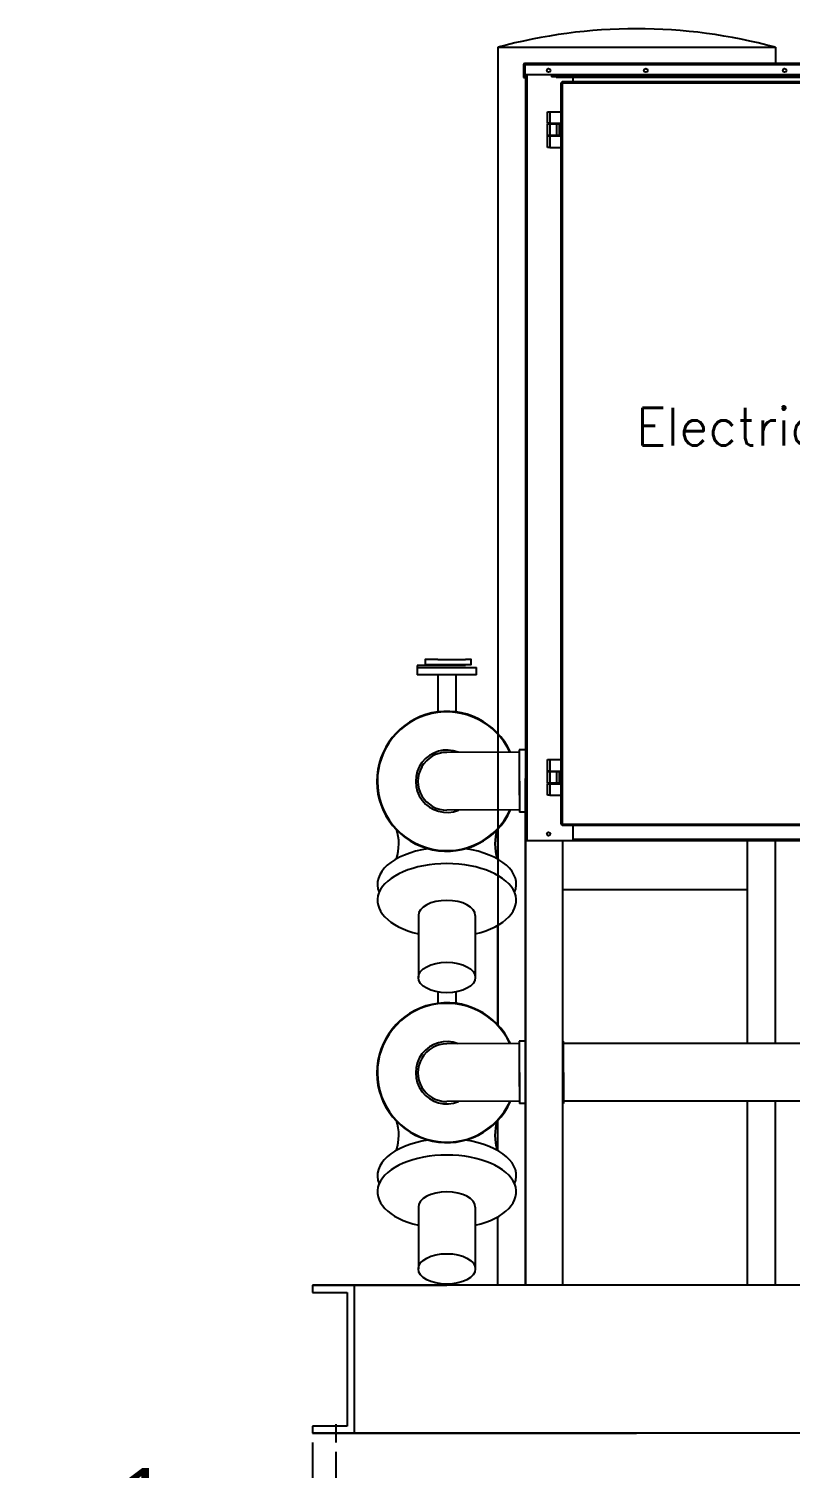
# Model space of a CAD drawing. Header units: inches. Extents: x 2625 to 3066, y 1222 to 1501.
# Drawn here: x 2745.7 to 2786.8, y 1276.5 to 1354.3 of the extents above; entities that cross this region are included whole.
import ezdxf

# ---------------------------------------------------------------- set-up
doc = ezdxf.new("R2010")
doc.units = ezdxf.units.IN
doc.header["$MEASUREMENT"] = 0
doc.header["$PDSIZE"] = -1
for name, color, linetype in [('External Disconnect 1 H1', 7, 'Continuous'), ('WATANK', 7, 'Continuous'), ('WDPUMP', 7, 'Continuous'), ('WEPC', 7, 'Continuous'), ('WSPUMP', 7, 'Continuous')]:
    doc.layers.add(name, color=color, linetype=linetype)
doc.styles.add('TCF_DIMENSION', font='simplex.shx')
doc.dimstyles.new('General Dimension', dxfattribs={"dimtxt": 3.5, "dimasz": 4, "dimexe": 1, "dimexo": 0.5, "dimgap": 0.09, "dimtad": 0, "dimtih": 1, "dimtoh": 1, "dimdec": 3, "dimzin": 0, "dimdsep": 46, "dimlunit": 5, "dimtxsty": 'Standard', "dimcen": 0.09, "dimadec": 0, "dimazin": 0, "dimtfac": 1, "dimtdec": 3, "dimtofl": 0, "dimtmove": 0, "dimatfit": 3, "dimfxl": 1, "dimtolj": 1, "dimtzin": 0, "dimarcsym": 0})

# ---------------------------------------------------------------- blocks, each defined once
blk = doc.blocks.new('*D42')
at = {"color": 0, "linetype": 'Continuous', "lineweight": -2}
for p, q in [((2761.047, 1277.891), (2761.047, 1271.312)), ((2762.297, 1277.391), (2762.297, 1271.312)), ((2757.047, 1272.312), (2753.047, 1272.312)), ((2766.297, 1272.312), (2770.297, 1272.312))]:
    blk.add_line(p, q, dxfattribs=at)
at = {"color": 0, "linetype": 'Continuous'}
for points in [[(2757.047, 1272.978), (2757.047, 1271.645), (2761.047, 1272.312)], [(2766.297, 1272.978), (2766.297, 1271.645), (2762.297, 1272.312)]]:
    blk.add_solid(points, dxfattribs=at)
at = {"layer": 'Defpoints', "color": 0, "linetype": 'Continuous'}
for p in [(2761.047, 1278.391), (2762.297, 1277.891), (2761.047, 1272.312)]:
    blk.add_point(p, dxfattribs=at)
at = {"color": 0, "linetype": 'Continuous', "insert": (2750.623, 1272.312), "char_height": 3.5, "attachment_point": 5}
blk.add_mtext('\\A1;1{\\H1x;\\S1/4;}', dxfattribs=at)

msp = doc.modelspace()

# ---------------------------------------------------------------- linework, layer by layer
at = {"color": 7, "linetype": 'Continuous'}
for p, q in [((2828.5466, 1286.3906), (2761.0466, 1286.3906)), ((2828.5466, 1286.3906), (2761.0466, 1286.3906)), ((2761.0466, 1286.3906), (2761.0466, 1286.0006)), ((2761.0466, 1286.3906), (2761.0466, 1286.0006)), ((2763.2966, 1286.3906), (2763.2966, 1278.3906)), ((2763.2966, 1286.3906), (2763.2966, 1278.3906)), ((2761.0466, 1286.0006), (2762.9066, 1286.0006)), ((2761.0466, 1286.0006), (2762.9066, 1286.0006)), ((2762.9066, 1286.0006), (2762.9066, 1278.7806)), ((2762.9066, 1286.0006), (2762.9066, 1278.7806)), ((2762.9066, 1278.7806), (2761.0466, 1278.7806)), ((2761.0466, 1278.7806), (2761.0466, 1278.3906)), ((2762.9066, 1278.7806), (2761.0466, 1278.7806)), ((2761.0466, 1278.7806), (2761.0466, 1278.3906)), ((2828.5466, 1278.3906), (2761.0466, 1278.3906)), ((2828.5466, 1278.3906), (2761.0466, 1278.3906)), ((2762.2966, 1278.8906), (2762.2966, 1277.8906)), ((2762.2966, 1278.8906), (2762.2966, 1277.8906))]:
    msp.add_line(p, q, dxfattribs=at)
at = {"layer": 'External Disconnect 1 H1', "color": 7, "linetype": 'Continuous'}
for p, q in [((2761.0466, 1286.3906), (2768.2966, 1286.3906)), ((2761.0466, 1286.3906), (2768.2966, 1286.3906)), ((2761.0466, 1278.3906), (2778.5466, 1278.3906)), ((2761.0466, 1278.3906), (2778.5466, 1278.3906))]:
    msp.add_line(p, q, dxfattribs=at)
at = {"layer": 'WATANK', "color": 7, "linetype": 'Continuous'}
msp.add_line((2761.0466, 1286.3906), (2761.0466, 1286.0006), dxfattribs=at)
msp.add_line((2761.0466, 1286.3906), (2761.0466, 1286.0006), dxfattribs=at)
at = {"layer": 'WDPUMP', "color": 7, "linetype": 'Continuous'}
for p, q in [((2771.0466, 1353.2656), (2786.0466, 1353.2656)), ((2771.0466, 1353.2656), (2771.0466, 1316.2071)), ((2786.0466, 1353.2656), (2786.0466, 1352.3906)), ((2766.6893, 1319.867), (2766.6893, 1319.3735)), ((2767.8012, 1319.867), (2766.6893, 1319.867)), ((2766.6893, 1319.7536), (2769.904, 1319.7536)), ((2767.8012, 1320.2013), (2769.3012, 1320.2013)), ((2767.8012, 1319.9181), (2769.3012, 1319.9181)), ((2769.3012, 1319.867), (2767.8012, 1319.867)), ((2769.904, 1319.3735), (2769.904, 1319.7536)), ((2767.6775, 1319.3735), (2766.6893, 1319.3735)), ((2767.8012, 1319.3735), (2766.6893, 1319.3735)), ((2769.904, 1319.3735), (2767.8012, 1319.3735)), ((2767.8287, 1317.3941), (2767.8287, 1319.3735)), ((2768.7938, 1317.3941), (2768.7938, 1319.3735)), ((2772.2033, 1315.1942), (2768.2899, 1315.1774)), ((2772.5466, 1315.3159), (2772.2028, 1315.3144)), ((2772.2028, 1315.3144), (2772.2173, 1311.9491)), ((2772.2101, 1313.6318), (2772.2168, 1312.0693)), ((2772.5466, 1286.3906), (2772.5466, 1313.7656)), ((2772.2168, 1312.0693), (2768.3034, 1312.0524)), ((2772.5466, 1311.9505), (2772.2173, 1311.9491)), ((2771.0466, 1309.4072), (2771.0466, 1311.0226)), ((2784.5466, 1299.4531), (2784.5466, 1310.3906)), ((2786.0466, 1299.4531), (2786.0466, 1310.3906)), ((2774.5466, 1307.7656), (2784.5466, 1307.7656)), ((2766.7588, 1306.3561), (2766.7588, 1303.0143)), ((2769.8345, 1306.3561), (2769.8345, 1303.0143)), ((2771.0466, 1300.4638), (2771.0466, 1305.8309)), ((2767.8287, 1301.6507), (2767.8287, 1302.2294)), ((2768.7938, 1301.6507), (2768.7938, 1302.2346)), ((2772.2033, 1299.4509), (2768.2899, 1299.434)), ((2772.5466, 1299.5726), (2772.2028, 1299.5711)), ((2772.2028, 1299.5711), (2772.2173, 1296.2057)), ((2774.6211, 1296.2161), (2774.6066, 1299.5814)), ((2794.4056, 1299.4531), (2774.6072, 1299.4531)), ((2772.2101, 1297.8884), (2772.2168, 1296.3259)), ((2772.2168, 1296.3259), (2768.3034, 1296.309)), ((2794.4056, 1296.3281), (2774.6207, 1296.3281)), ((2784.5466, 1286.3906), (2784.5466, 1296.3281)), ((2786.0466, 1286.3906), (2786.0466, 1296.3281)), ((2772.5466, 1296.2071), (2772.2173, 1296.2057)), ((2771.0466, 1293.6638), (2771.0466, 1295.2793)), ((2766.7588, 1290.6127), (2766.7588, 1287.2709)), ((2769.8345, 1290.6127), (2769.8345, 1287.2709)), ((2771.0466, 1286.3906), (2771.0466, 1290.0875))]:
    msp.add_line(p, q, dxfattribs=at)
for points in [[(2767.8012, 1320.2013), (2767.1301, 1320.2013), (2767.1301, 1319.9181), (2767.8012, 1319.9181)], [(2769.3012, 1319.9181), (2769.6167, 1319.9181), (2769.6167, 1320.2013), (2769.3012, 1320.2013)]]:
    msp.add_lwpolyline(points, dxfattribs=at)
for centre, radius, start, end in [((2778.5466, 1325.6406), 28.625, 74.810713, 105.189287), ((2768.2966, 1313.6149), 3.7792, 24.668847, 335.825472), ((2768.2966, 1313.6149), 3.75, 24.871478, 335.622841), ((2768.2966, 1313.6149), 1.6827, 68.460141, 292.034178), ((2768.2966, 1313.6149), 1.5625, 90.247159, 270.247159), ((2763.0129, 1310.2313), 2.6891, 342.550527, 17.251529), ((2773.5804, 1310.2313), 2.6891, 162.748471, 197.449473), ((2768.2966, 1297.8715), 3.7792, 24.668847, 335.825472), ((2768.2966, 1297.8715), 3.75, 24.871478, 335.622841), ((2768.2966, 1297.8715), 1.6827, 68.460141, 292.034178), ((2768.2966, 1297.8715), 1.5625, 90.247159, 270.247159), ((2763.0129, 1294.488), 2.6891, 342.550527, 17.251529), ((2773.5804, 1294.488), 2.6891, 162.748471, 197.449473)]:
    msp.add_arc(centre, radius, start, end, dxfattribs=at)
for centre, major_axis, ratio, start_param, end_param in [((2768.2966, 1308.058), (-3.75, 0), 0.5291703, 4.9824378, 6.5062749), ((2768.2966, 1308.058), (-3.75, 0), 0.5291703, 9.2016884, 10.7255255), ((2768.2966, 1307.18), (-3.75, 0), 0.5291703, 1.9933655, 7.4314125), ((2768.2966, 1306.3561), (-1.5379, 0), 0.5357164, 3.1415927, 6.2831853), ((2768.2966, 1292.3147), (-3.75, 0), 0.5291703, 4.9824378, 6.5062749), ((2768.2966, 1292.3147), (-3.75, 0), 0.5291703, 9.2016884, 10.7255255), ((2768.2966, 1291.4366), (-3.75, 0), 0.5291703, 1.9933655, 7.4314125), ((2768.2966, 1290.6127), (-1.5379, 0), 0.5357164, 3.1415927, 6.2831853)]:
    msp.add_ellipse(centre, major_axis=major_axis, ratio=ratio, start_param=start_param, end_param=end_param, dxfattribs=at)
for centre in [(2768.2966, 1303.0143), (2768.2966, 1287.2709)]:
    msp.add_ellipse(centre, major_axis=(-1.5379, 0), ratio=0.5357164, dxfattribs=at)
at = {"layer": 'WEPC', "color": 7, "linetype": 'Continuous'}
for p, q in [((2772.512, 1352.3149), (2772.4373, 1352.3149)), ((2772.4373, 1352.3149), (2772.4373, 1351.6406)), ((2772.512, 1352.3149), (2772.4373, 1352.3149)), ((2772.4373, 1352.3149), (2772.4373, 1351.6406)), ((2772.512, 1352.3149), (2772.512, 1351.6406)), ((2772.512, 1352.3149), (2772.512, 1351.6406)), ((2808.5803, 1352.3906), (2772.513, 1352.3906)), ((2772.513, 1352.3149), (2772.513, 1352.3906)), ((2808.5803, 1352.3906), (2772.513, 1352.3906)), ((2772.513, 1352.3149), (2772.513, 1352.3906)), ((2808.5803, 1352.3149), (2772.513, 1352.3149)), ((2772.513, 1351.7778), (2772.513, 1352.3149)), ((2808.5803, 1352.3149), (2772.513, 1352.3149)), ((2772.513, 1351.7778), (2772.513, 1352.3149)), ((2772.4373, 1351.6406), (2772.512, 1351.6406)), ((2772.4373, 1351.6406), (2772.512, 1351.6406)), ((2773.9505, 1351.7778), (2772.513, 1351.7778)), ((2772.513, 1351.7778), (2772.513, 1351.6406)), ((2773.9505, 1351.7778), (2772.513, 1351.7778)), ((2772.513, 1351.7778), (2772.513, 1351.6406)), ((2772.5466, 1351.6406), (2772.513, 1351.6406)), ((2772.5466, 1351.6406), (2772.513, 1351.6406)), ((2772.5466, 1351.7778), (2772.5466, 1310.3906)), ((2772.5466, 1351.7778), (2772.5466, 1310.3906)), ((2772.6223, 1351.7778), (2772.6223, 1310.3906)), ((2772.6223, 1351.7778), (2772.6223, 1310.3906)), ((2807.1428, 1351.7778), (2773.9505, 1351.7778)), ((2773.9505, 1351.7778), (2773.9505, 1351.7768)), ((2807.1428, 1351.7778), (2773.9505, 1351.7778)), ((2773.9505, 1351.7778), (2773.9505, 1351.7768)), ((2773.9505, 1351.7768), (2773.9505, 1351.7377)), ((2773.9505, 1351.7768), (2807.1428, 1351.7768)), ((2773.9505, 1351.7768), (2773.9505, 1351.7377)), ((2773.9505, 1351.7768), (2807.1428, 1351.7768)), ((2774.2035, 1351.7268), (2773.9505, 1351.7377)), ((2773.9505, 1351.7377), (2773.9505, 1351.6631)), ((2774.2035, 1351.7268), (2773.9505, 1351.7377)), ((2773.9505, 1351.7377), (2773.9505, 1351.6631)), ((2774.2035, 1351.6522), (2773.9505, 1351.6631)), ((2774.2035, 1351.6522), (2773.9505, 1351.6631)), ((2774.2035, 1351.7268), (2806.8898, 1351.7268)), ((2774.2035, 1351.7268), (2774.2035, 1351.6522)), ((2774.2035, 1351.7268), (2806.8898, 1351.7268)), ((2774.2035, 1351.7268), (2774.2035, 1351.6522)), ((2774.2035, 1351.6522), (2806.8898, 1351.6522)), ((2774.2035, 1351.6522), (2806.8898, 1351.6522)), ((2775.0959, 1351.6522), (2775.0959, 1351.4157)), ((2775.0959, 1351.6522), (2775.0959, 1351.4157)), ((2774.4563, 1351.34), (2774.4563, 1311.3039)), ((2774.4563, 1351.34), (2774.532, 1351.34)), ((2774.4563, 1351.34), (2774.4563, 1311.3039)), ((2774.4563, 1351.34), (2774.532, 1351.34)), ((2774.532, 1351.4157), (2806.2175, 1351.4157)), ((2774.532, 1351.34), (2774.532, 1351.4157)), ((2774.532, 1351.4157), (2806.2175, 1351.4157)), ((2774.532, 1351.34), (2774.532, 1351.4157)), ((2774.532, 1351.34), (2774.532, 1311.3039)), ((2774.532, 1351.34), (2806.2175, 1351.34)), ((2774.532, 1351.34), (2774.532, 1311.3039)), ((2774.532, 1351.34), (2806.2175, 1351.34)), ((2773.7313, 1349.1582), (2773.7313, 1349.7882)), ((2773.7313, 1349.7882), (2773.8563, 1349.7882)), ((2773.7313, 1349.1582), (2773.7313, 1349.7882)), ((2773.7313, 1349.7882), (2773.8563, 1349.7882)), ((2773.8563, 1349.1582), (2773.7313, 1349.1582)), ((2773.8563, 1349.1582), (2773.7313, 1349.1582)), ((2773.7313, 1348.507), (2773.7313, 1349.137)), ((2773.7313, 1349.137), (2773.8563, 1349.137)), ((2773.7313, 1348.507), (2773.7313, 1349.137)), ((2773.7313, 1349.137), (2773.8563, 1349.137)), ((2773.8563, 1349.7882), (2773.8563, 1349.1582)), ((2773.8563, 1349.7882), (2774.4563, 1349.7882)), ((2773.8563, 1349.7882), (2773.8563, 1349.1582)), ((2773.8563, 1349.7882), (2774.4563, 1349.7882)), ((2773.8563, 1349.1582), (2774.4563, 1349.1582)), ((2773.8563, 1349.1582), (2774.4563, 1349.1582)), ((2773.8563, 1349.137), (2773.8563, 1348.507)), ((2773.8563, 1349.137), (2774.2363, 1349.137)), ((2773.8563, 1349.137), (2773.8563, 1348.507)), ((2773.8563, 1349.137), (2774.2363, 1349.137)), ((2773.8888, 1349.1582), (2773.8888, 1349.137)), ((2773.8888, 1349.1582), (2773.8888, 1349.137)), ((2774.2038, 1349.137), (2774.2038, 1349.1582)), ((2774.2038, 1349.137), (2774.2038, 1349.1582)), ((2774.2363, 1348.507), (2774.2363, 1349.137)), ((2774.2363, 1349.137), (2774.3613, 1349.137)), ((2774.2363, 1348.507), (2774.2363, 1349.137)), ((2774.2363, 1349.137), (2774.3613, 1349.137)), ((2774.3613, 1349.137), (2774.3613, 1348.507)), ((2774.3613, 1349.137), (2774.3613, 1348.507)), ((2773.8563, 1348.507), (2773.7313, 1348.507)), ((2773.8563, 1348.507), (2773.7313, 1348.507)), ((2773.7313, 1347.8557), (2773.7313, 1348.4857)), ((2773.7313, 1348.4857), (2773.8563, 1348.4857)), ((2773.7313, 1347.8557), (2773.7313, 1348.4857)), ((2773.7313, 1348.4857), (2773.8563, 1348.4857)), ((2774.2363, 1348.507), (2773.8563, 1348.507)), ((2774.2363, 1348.507), (2773.8563, 1348.507)), ((2773.8563, 1348.4857), (2773.8563, 1347.8557)), ((2773.8563, 1348.4857), (2774.4563, 1348.4857)), ((2773.8563, 1348.4857), (2773.8563, 1347.8557)), ((2773.8563, 1348.4857), (2774.4563, 1348.4857)), ((2773.8888, 1348.507), (2773.8888, 1348.4857)), ((2773.8888, 1348.507), (2773.8888, 1348.4857)), ((2774.2038, 1348.4857), (2774.2038, 1348.507)), ((2774.2038, 1348.4857), (2774.2038, 1348.507)), ((2774.3613, 1348.507), (2774.2363, 1348.507)), ((2774.3613, 1348.507), (2774.2363, 1348.507)), ((2773.8563, 1347.8557), (2773.7313, 1347.8557)), ((2773.8563, 1347.8557), (2773.7313, 1347.8557)), ((2773.8563, 1347.8557), (2774.4563, 1347.8557)), ((2773.8563, 1347.8557), (2774.4563, 1347.8557)), ((2773.7313, 1314.1582), (2773.7313, 1314.7882)), ((2773.7313, 1314.7882), (2773.8563, 1314.7882)), ((2773.7313, 1314.1582), (2773.7313, 1314.7882)), ((2773.7313, 1314.7882), (2773.8563, 1314.7882)), ((2773.8563, 1314.1582), (2773.7313, 1314.1582)), ((2773.8563, 1314.1582), (2773.7313, 1314.1582)), ((2773.8563, 1314.7882), (2773.8563, 1314.1582)), ((2773.8563, 1314.7882), (2774.4563, 1314.7882)), ((2773.8563, 1314.7882), (2773.8563, 1314.1582)), ((2773.8563, 1314.7882), (2774.4563, 1314.7882)), ((2773.8563, 1314.1582), (2774.4563, 1314.1582)), ((2773.8563, 1314.1582), (2774.4563, 1314.1582)), ((2773.8888, 1314.1582), (2773.8888, 1314.137)), ((2773.8888, 1314.1582), (2773.8888, 1314.137)), ((2774.2038, 1314.137), (2774.2038, 1314.1582)), ((2774.2038, 1314.137), (2774.2038, 1314.1582)), ((2773.7313, 1313.507), (2773.7313, 1314.137)), ((2773.7313, 1314.137), (2773.8563, 1314.137)), ((2773.7313, 1313.507), (2773.7313, 1314.137)), ((2773.7313, 1314.137), (2773.8563, 1314.137)), ((2773.8563, 1313.507), (2773.7313, 1313.507)), ((2773.8563, 1313.507), (2773.7313, 1313.507)), ((2773.7313, 1312.8557), (2773.7313, 1313.4857)), ((2773.7313, 1313.4857), (2773.8563, 1313.4857)), ((2773.7313, 1312.8557), (2773.7313, 1313.4857)), ((2773.7313, 1313.4857), (2773.8563, 1313.4857)), ((2773.8563, 1314.137), (2773.8563, 1313.507)), ((2773.8563, 1314.137), (2774.2363, 1314.137)), ((2773.8563, 1314.137), (2773.8563, 1313.507)), ((2773.8563, 1314.137), (2774.2363, 1314.137)), ((2774.2363, 1313.507), (2773.8563, 1313.507)), ((2774.2363, 1313.507), (2773.8563, 1313.507)), ((2773.8563, 1313.4857), (2773.8563, 1312.8557)), ((2773.8563, 1313.4857), (2774.4563, 1313.4857)), ((2773.8563, 1313.4857), (2773.8563, 1312.8557)), ((2773.8563, 1313.4857), (2774.4563, 1313.4857)), ((2773.8888, 1313.507), (2773.8888, 1313.4857)), ((2773.8888, 1313.507), (2773.8888, 1313.4857)), ((2774.2038, 1313.4857), (2774.2038, 1313.507)), ((2774.2038, 1313.4857), (2774.2038, 1313.507)), ((2774.2363, 1313.507), (2774.2363, 1314.137)), ((2774.2363, 1314.137), (2774.3613, 1314.137)), ((2774.2363, 1313.507), (2774.2363, 1314.137)), ((2774.2363, 1314.137), (2774.3613, 1314.137)), ((2774.3613, 1313.507), (2774.2363, 1313.507)), ((2774.3613, 1313.507), (2774.2363, 1313.507)), ((2774.3613, 1314.137), (2774.3613, 1313.507)), ((2774.3613, 1314.137), (2774.3613, 1313.507)), ((2773.8563, 1312.8557), (2773.7313, 1312.8557)), ((2773.8563, 1312.8557), (2773.7313, 1312.8557)), ((2773.8563, 1312.8557), (2774.4563, 1312.8557)), ((2773.8563, 1312.8557), (2774.4563, 1312.8557)), ((2774.4563, 1311.3039), (2774.532, 1311.3039)), ((2774.4563, 1311.3039), (2774.532, 1311.3039)), ((2774.532, 1311.3039), (2806.2175, 1311.3039)), ((2774.532, 1311.2282), (2774.532, 1311.3039)), ((2774.532, 1311.3039), (2806.2175, 1311.3039)), ((2774.532, 1311.2282), (2774.532, 1311.3039)), ((2806.2175, 1311.2282), (2774.532, 1311.2282)), ((2806.2175, 1311.2282), (2774.532, 1311.2282)), ((2775.0959, 1311.2282), (2775.0959, 1310.3906)), ((2775.0959, 1311.2282), (2775.0959, 1310.3906)), ((2772.6223, 1310.3906), (2772.5466, 1310.3906)), ((2772.5466, 1310.3906), (2772.5466, 1286.3906)), ((2772.6223, 1310.3906), (2772.5466, 1310.3906)), ((2772.5466, 1310.3906), (2772.5466, 1286.3906)), ((2775.0959, 1310.3906), (2772.6223, 1310.3906)), ((2775.0959, 1310.3906), (2772.6223, 1310.3906)), ((2774.5466, 1310.3906), (2774.5466, 1286.3906)), ((2774.5466, 1310.3906), (2774.5466, 1286.3906)), ((2805.9973, 1310.4663), (2775.0959, 1310.4663)), ((2805.9973, 1310.4663), (2775.0959, 1310.4663)), ((2805.9973, 1310.3906), (2775.0959, 1310.3906)), ((2805.9973, 1310.3906), (2775.0959, 1310.3906))]:
    msp.add_line(p, q, dxfattribs=at)
for centre in [(2773.7966, 1352.0156), (2773.7966, 1352.0156), (2779.0466, 1352.0156), (2779.0466, 1352.0156), (2786.5466, 1352.0156), (2786.5466, 1352.0156), (2773.7966, 1310.7656), (2773.7966, 1310.7656)]:
    msp.add_circle(centre, 0.0995, dxfattribs=at)
for radius in [0.0757, 0.0757, 0.001, 0.001]:
    msp.add_arc((2772.513, 1352.3149), radius, 90, 180, dxfattribs=at)
at = {"layer": 'WSPUMP', "color": 7, "linetype": 'Continuous'}
for p, q in [((2771.0466, 1353.2656), (2786.0466, 1353.2656)), ((2771.0466, 1353.2656), (2771.0466, 1300.4638)), ((2786.0466, 1353.2656), (2786.0466, 1352.3906)), ((2772.5466, 1286.3906), (2772.5466, 1313.7656)), ((2784.5466, 1299.4531), (2784.5466, 1310.3906)), ((2786.0466, 1299.4531), (2786.0466, 1310.3906)), ((2774.5466, 1307.7656), (2784.5466, 1307.7656)), ((2772.2033, 1299.4509), (2768.2899, 1299.434)), ((2772.5466, 1299.5726), (2772.2028, 1299.5711)), ((2772.2028, 1299.5711), (2772.2173, 1296.2057)), ((2774.6211, 1296.2161), (2774.6066, 1299.5814)), ((2794.4056, 1299.4531), (2774.6072, 1299.4531)), ((2772.2101, 1297.8884), (2772.2168, 1296.3259)), ((2772.2168, 1296.3259), (2768.3034, 1296.309)), ((2794.4056, 1296.3281), (2774.6207, 1296.3281)), ((2784.5466, 1286.3906), (2784.5466, 1296.3281)), ((2786.0466, 1286.3906), (2786.0466, 1296.3281)), ((2772.5466, 1296.2071), (2772.2173, 1296.2057)), ((2771.0466, 1293.6638), (2771.0466, 1295.2793)), ((2766.7588, 1290.6127), (2766.7588, 1287.2709)), ((2769.8345, 1290.6127), (2769.8345, 1287.2709)), ((2771.0466, 1286.3906), (2771.0466, 1290.0875)), ((2761.0466, 1286.3906), (2763.0466, 1286.3906)), ((2761.0466, 1286.3906), (2763.0466, 1286.3906))]:
    msp.add_line(p, q, dxfattribs=at)
for centre, radius, start, end in [((2778.5466, 1325.6406), 28.625, 74.810713, 105.189287), ((2768.2966, 1297.8715), 3.7792, 24.668847, 335.825472), ((2768.2966, 1297.8715), 3.75, 24.871478, 335.622841), ((2768.2966, 1297.8715), 1.6827, 68.460141, 292.034178), ((2768.2966, 1297.8715), 1.5625, 90.247159, 270.247159), ((2763.0129, 1294.488), 2.6891, 342.550527, 17.251529), ((2773.5804, 1294.488), 2.6891, 162.748471, 197.449473)]:
    msp.add_arc(centre, radius, start, end, dxfattribs=at)
for centre, major_axis, ratio, start_param, end_param in [((2768.2966, 1292.3147), (-3.75, 0), 0.5291703, 4.9824378, 6.5062749), ((2768.2966, 1292.3147), (-3.75, 0), 0.5291703, 9.2016884, 10.7255255), ((2768.2966, 1291.4366), (-3.75, 0), 0.5291703, 1.9933655, 7.4314125), ((2768.2966, 1290.6127), (-1.5379, 0), 0.5357164, 3.1415927, 6.2831853)]:
    msp.add_ellipse(centre, major_axis=major_axis, ratio=ratio, start_param=start_param, end_param=end_param, dxfattribs=at)
msp.add_ellipse((2768.2966, 1287.2709), major_axis=(-1.5379, 0), ratio=0.5357164, dxfattribs=at)

# ---------------------------------------------------------------- texts
at = {"layer": 'WEPC', "color": 7, "linetype": 'Continuous', "insert": (2805.1569, 1331.7572), "char_height": 2.025, "attachment_point": 9, "style": 'TCF_DIMENSION'}
msp.add_mtext('Electrical Enclosure', dxfattribs=at)
msp.add_mtext('Electrical Enclosure', dxfattribs=at)

# ---------------------------------------------------------------- dimensions: what is measured, and where the dimension line sits
at = {"color": 7, "linetype": 'Continuous'}
dim = msp.add_linear_dim(base=(2761.0466, 1272.3118), p1=(2762.2966, 1277.8906), p2=(2761.0466, 1278.3906), dimstyle='General Dimension', dxfattribs=at)
dim.commit()
dim.dimension.update_dxf_attribs({"geometry": '*D42', "text_midpoint": (2750.6233, 1272.3118)})

doc.saveas('drawing.dxf')
